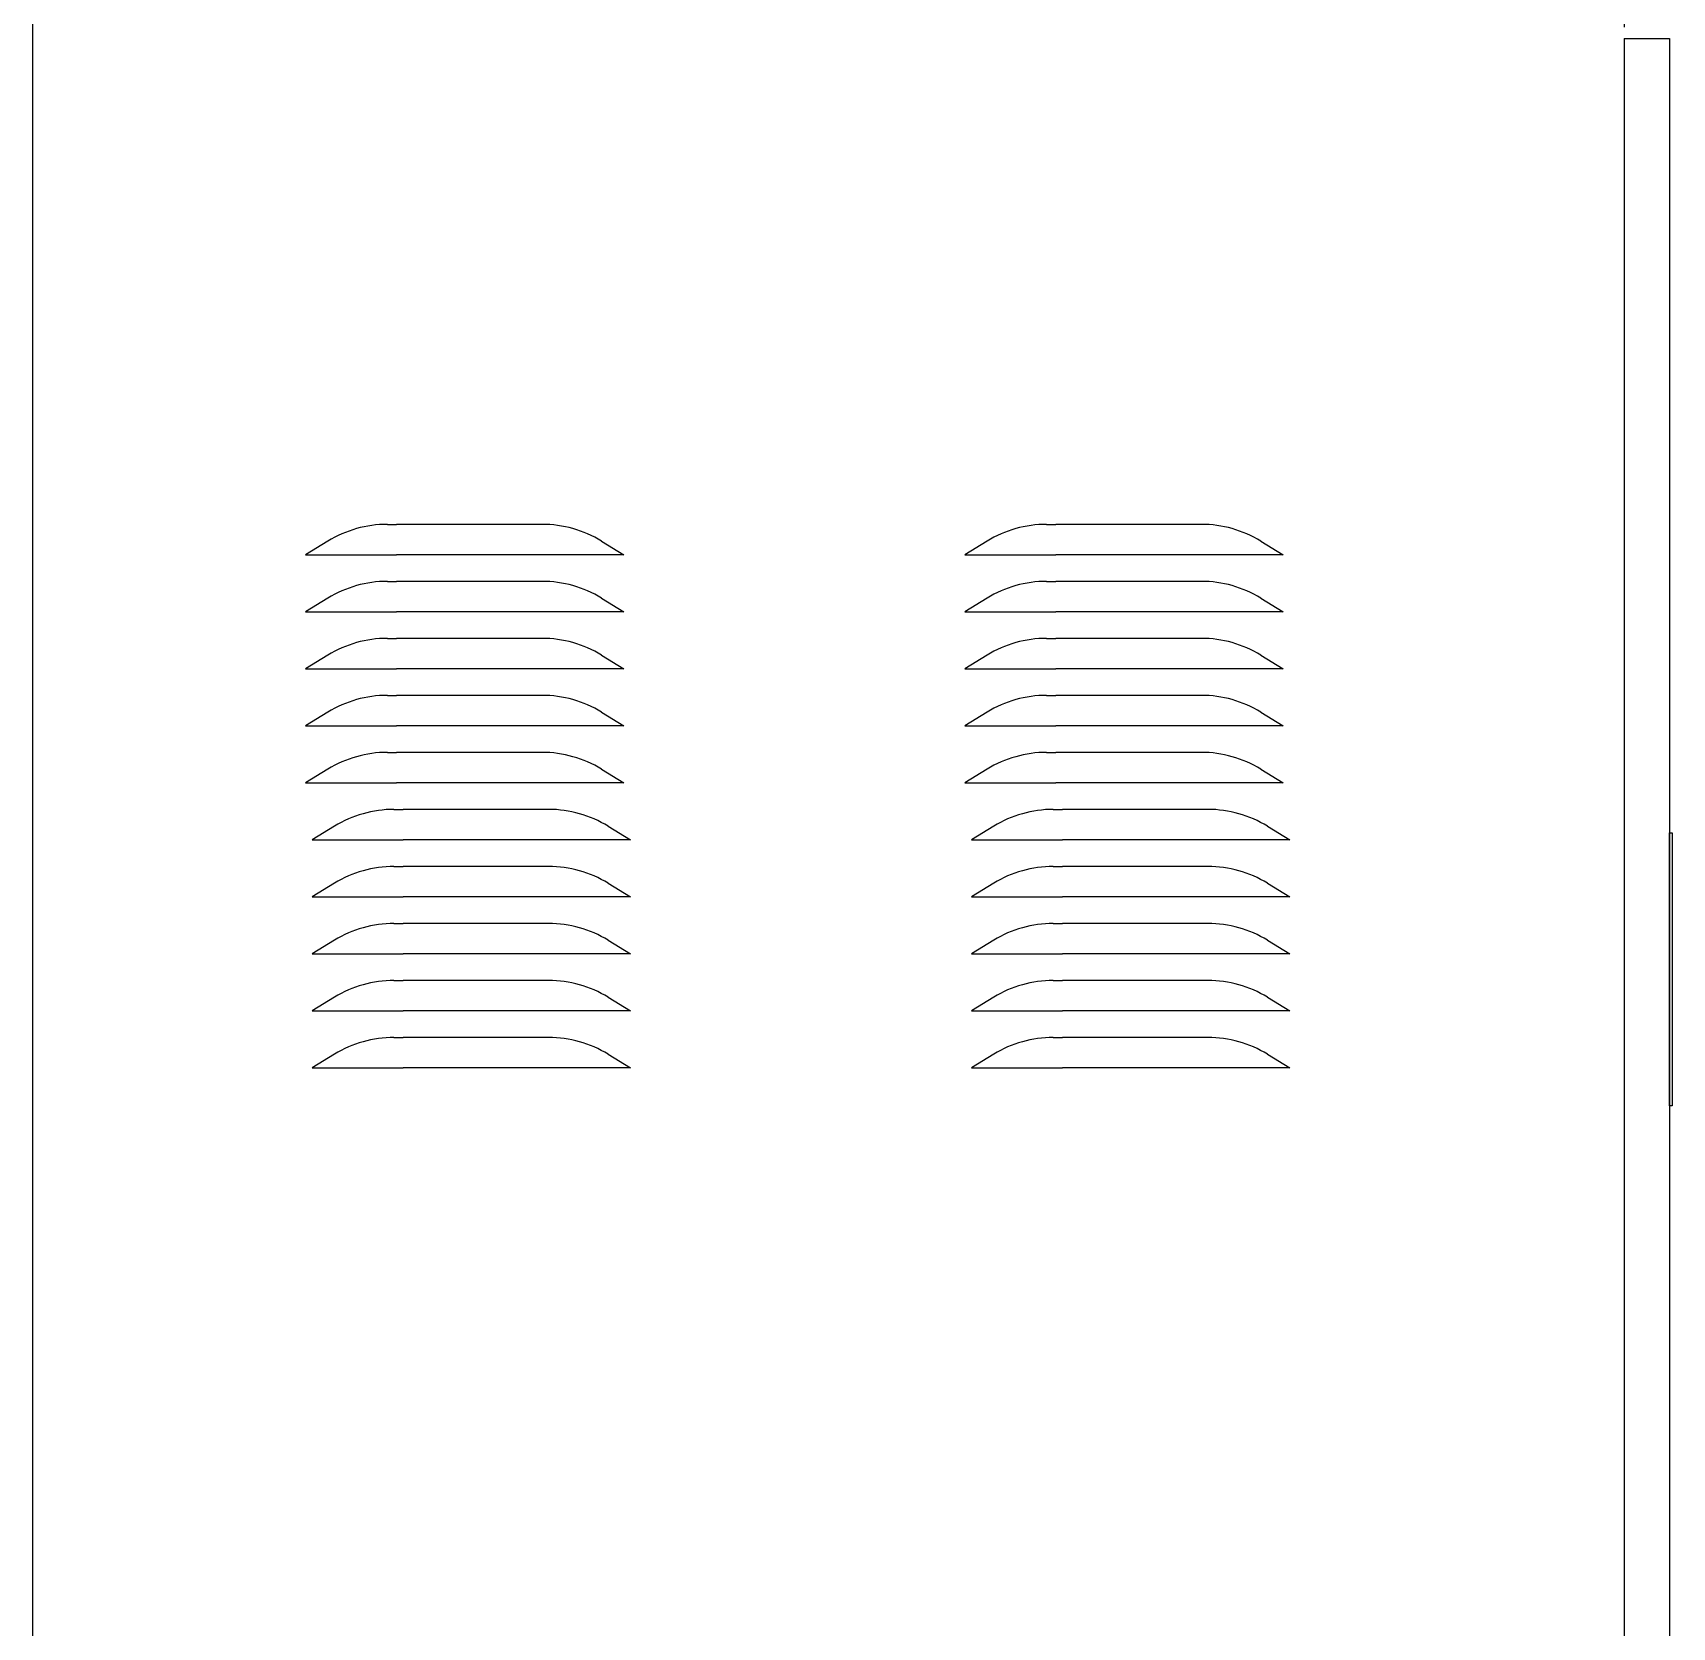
# Model space of a CAD drawing. Header units: millimetres. Extents: x 330554 to 656471, y 11007 to 130943.
# Drawn here: x 461724 to 463527, y 101321 to 103074 of the extents above; entities that cross this region are included whole.
import ezdxf

# ---------------------------------------------------------------- set-up
doc = ezdxf.new("R2010")
doc.units = ezdxf.units.MM
doc.header["$LTSCALE"] = 6
doc.layers.add('Nen', color=7, linetype='Continuous')

msp = doc.modelspace()

# ---------------------------------------------------------------- linework, layer by layer
msp.add_line((461723.644, 100050.701), (461723.644, 104550.701))
msp.add_lwpolyline([(463473.644, 103068.201), (463473.644, 100050.701), (461723.644, 100050.701), (461723.644, 104550.701), (463473.644, 104550.701), (463473.644, 103080.701)])
at = {"layer": 'Nen'}
for p, q in [((463473.644, 103068.201), (463523.644, 103068.201)), ((463523.644, 103068.201), (463523.644, 100063.201)), ((462113.612, 102533.866), (462123.644, 102533.866)), ((462283.676, 102533.866), (462123.644, 102533.866)), ((462838.671, 102533.866), (462848.703, 102533.866)), ((463008.735, 102533.866), (462848.703, 102533.866)), ((462048.154, 102515.357), (462023.644, 102500.291)), ((462349.134, 102515.357), (462373.644, 102500.291)), ((462773.213, 102515.357), (462748.703, 102500.291)), ((463074.193, 102515.357), (463098.703, 102500.291)), ((462023.644, 102500.291), (462123.644, 102500.291)), ((462373.644, 102500.291), (462123.644, 102500.291)), ((462748.703, 102500.291), (462848.703, 102500.291)), ((463098.703, 102500.291), (462848.703, 102500.291)), ((462113.612, 102471.172), (462123.644, 102471.172)), ((462283.676, 102471.172), (462123.644, 102471.172)), ((462838.671, 102471.172), (462848.703, 102471.172)), ((463008.735, 102471.172), (462848.703, 102471.172)), ((462048.154, 102452.663), (462023.644, 102437.597)), ((462349.134, 102452.663), (462373.644, 102437.597)), ((462773.213, 102452.663), (462748.703, 102437.597)), ((463074.193, 102452.663), (463098.703, 102437.597)), ((462023.644, 102437.597), (462123.644, 102437.597)), ((462373.644, 102437.597), (462123.644, 102437.597)), ((462748.703, 102437.597), (462848.703, 102437.597)), ((463098.703, 102437.597), (462848.703, 102437.597)), ((462113.612, 102408.478), (462123.644, 102408.478)), ((462283.676, 102408.478), (462123.644, 102408.478)), ((462838.671, 102408.478), (462848.703, 102408.478)), ((463008.735, 102408.478), (462848.703, 102408.478)), ((462048.154, 102389.969), (462023.644, 102374.903)), ((462023.644, 102374.903), (462123.644, 102374.903)), ((462373.644, 102374.903), (462123.644, 102374.903)), ((462349.134, 102389.969), (462373.644, 102374.903)), ((462773.213, 102389.969), (462748.703, 102374.903)), ((462748.703, 102374.903), (462848.703, 102374.903)), ((463098.703, 102374.903), (462848.703, 102374.903)), ((463074.193, 102389.969), (463098.703, 102374.903)), ((462113.612, 102345.784), (462123.644, 102345.784)), ((462283.676, 102345.784), (462123.644, 102345.784)), ((462838.671, 102345.784), (462848.703, 102345.784)), ((463008.735, 102345.784), (462848.703, 102345.784)), ((462048.154, 102327.275), (462023.644, 102312.209)), ((462349.134, 102327.275), (462373.644, 102312.209)), ((462773.213, 102327.275), (462748.703, 102312.209)), ((463074.193, 102327.275), (463098.703, 102312.209)), ((462023.644, 102312.209), (462123.644, 102312.209)), ((462373.644, 102312.209), (462123.644, 102312.209)), ((462748.703, 102312.209), (462848.703, 102312.209)), ((463098.703, 102312.209), (462848.703, 102312.209)), ((462113.612, 102283.09), (462123.644, 102283.09)), ((462283.676, 102283.09), (462123.644, 102283.09)), ((462838.671, 102283.09), (462848.703, 102283.09)), ((463008.735, 102283.09), (462848.703, 102283.09)), ((462048.154, 102264.581), (462023.644, 102249.515)), ((462023.644, 102249.515), (462123.644, 102249.515)), ((462373.644, 102249.515), (462123.644, 102249.515)), ((462349.134, 102264.581), (462373.644, 102249.515)), ((462773.213, 102264.581), (462748.703, 102249.515)), ((462748.703, 102249.515), (462848.703, 102249.515)), ((463098.703, 102249.515), (462848.703, 102249.515)), ((463074.193, 102264.581), (463098.703, 102249.515)), ((462120.884, 102220.396), (462130.916, 102220.396)), ((462290.948, 102220.396), (462130.916, 102220.396)), ((462845.943, 102220.396), (462855.975, 102220.396)), ((463016.007, 102220.396), (462855.975, 102220.396)), ((462055.426, 102201.887), (462030.916, 102186.821)), ((462356.406, 102201.887), (462380.916, 102186.821)), ((462780.485, 102201.887), (462755.975, 102186.821)), ((463081.465, 102201.887), (463105.975, 102186.821)), ((462030.916, 102186.821), (462130.916, 102186.821)), ((462380.916, 102186.821), (462130.916, 102186.821)), ((462755.975, 102186.821), (462855.975, 102186.821)), ((463105.975, 102186.821), (462855.975, 102186.821)), ((462120.884, 102157.702), (462130.916, 102157.702)), ((462290.948, 102157.702), (462130.916, 102157.702)), ((462845.943, 102157.702), (462855.975, 102157.702)), ((463016.007, 102157.702), (462855.975, 102157.702)), ((462055.426, 102139.193), (462030.916, 102124.127)), ((462030.916, 102124.127), (462130.916, 102124.127)), ((462380.916, 102124.127), (462130.916, 102124.127)), ((462356.406, 102139.193), (462380.916, 102124.127)), ((462780.485, 102139.193), (462755.975, 102124.127)), ((462755.975, 102124.127), (462855.975, 102124.127)), ((463105.975, 102124.127), (462855.975, 102124.127)), ((463081.465, 102139.193), (463105.975, 102124.127)), ((462120.884, 102095.008), (462130.916, 102095.008)), ((462290.948, 102095.008), (462130.916, 102095.008)), ((462845.943, 102095.008), (462855.975, 102095.008)), ((463016.007, 102095.008), (462855.975, 102095.008)), ((462055.426, 102076.499), (462030.916, 102061.433)), ((462356.406, 102076.499), (462380.916, 102061.433)), ((462780.485, 102076.499), (462755.975, 102061.433)), ((463081.465, 102076.499), (463105.975, 102061.433)), ((462030.916, 102061.433), (462130.916, 102061.433)), ((462380.916, 102061.433), (462130.916, 102061.433)), ((462755.975, 102061.433), (462855.975, 102061.433)), ((463105.975, 102061.433), (462855.975, 102061.433)), ((462120.884, 102032.314), (462130.916, 102032.314)), ((462290.948, 102032.314), (462130.916, 102032.314)), ((462845.943, 102032.314), (462855.975, 102032.314)), ((463016.007, 102032.314), (462855.975, 102032.314)), ((462055.426, 102013.805), (462030.916, 101998.739)), ((462356.406, 102013.805), (462380.916, 101998.739)), ((462780.485, 102013.805), (462755.975, 101998.739)), ((463081.465, 102013.805), (463105.975, 101998.739)), ((462030.916, 101998.739), (462130.916, 101998.739)), ((462380.916, 101998.739), (462130.916, 101998.739)), ((462755.975, 101998.739), (462855.975, 101998.739)), ((463105.975, 101998.739), (462855.975, 101998.739)), ((462120.884, 101969.62), (462130.916, 101969.62)), ((462290.948, 101969.62), (462130.916, 101969.62)), ((462845.943, 101969.62), (462855.975, 101969.62)), ((463016.007, 101969.62), (462855.975, 101969.62)), ((462055.426, 101951.111), (462030.916, 101936.045)), ((462356.406, 101951.111), (462380.916, 101936.045)), ((462780.485, 101951.111), (462755.975, 101936.045)), ((463081.465, 101951.111), (463105.975, 101936.045)), ((462030.916, 101936.045), (462130.916, 101936.045)), ((462380.916, 101936.045), (462130.916, 101936.045)), ((462755.975, 101936.045), (462855.975, 101936.045)), ((463105.975, 101936.045), (462855.975, 101936.045))]:
    msp.add_line(p, q, dxfattribs=at)
msp.add_lwpolyline([(463523.644, 102194.467), (463526.643, 102194.467), (463526.643, 101894.434), (463523.644, 101894.434)], close=True, dxfattribs=at)
for centre, start, end in [((462113.612, 102408.866), 90, 121.578345), ((462283.676, 102408.866), 58.421655, 90), ((462838.671, 102408.866), 90, 121.578345), ((463008.735, 102408.866), 58.421655, 90), ((462113.612, 102346.172), 90, 121.578345), ((462283.676, 102346.172), 58.421655, 90), ((462838.671, 102346.172), 90, 121.578345), ((463008.735, 102346.172), 58.421655, 90), ((462113.612, 102283.478), 90, 121.578345), ((462283.676, 102283.478), 58.421655, 90), ((462838.671, 102283.478), 90, 121.578345), ((463008.735, 102283.478), 58.421655, 90), ((462113.612, 102220.784), 90, 121.578345), ((462283.676, 102220.784), 58.421655, 90), ((462838.671, 102220.784), 90, 121.578345), ((463008.735, 102220.784), 58.421655, 90), ((462113.612, 102158.09), 90, 121.578345), ((462283.676, 102158.09), 58.421655, 90), ((462838.671, 102158.09), 90, 121.578345), ((463008.735, 102158.09), 58.421655, 90), ((462120.884, 102095.396), 90, 121.578345), ((462290.948, 102095.396), 58.421655, 90), ((462845.943, 102095.396), 90, 121.578345), ((463016.007, 102095.396), 58.421655, 90), ((462120.884, 102032.702), 90, 121.578345), ((462290.948, 102032.702), 58.421655, 90), ((462845.943, 102032.702), 90, 121.578345), ((463016.007, 102032.702), 58.421655, 90), ((462120.884, 101970.008), 90, 121.578345), ((462290.948, 101970.008), 58.421655, 90), ((462845.943, 101970.008), 90, 121.578345), ((463016.007, 101970.008), 58.421655, 90), ((462120.884, 101907.314), 90, 121.578345), ((462290.948, 101907.314), 58.421655, 90), ((462845.943, 101907.314), 90, 121.578345), ((463016.007, 101907.314), 58.421655, 90), ((462120.884, 101844.62), 90, 121.578345), ((462290.948, 101844.62), 58.421655, 90), ((462845.943, 101844.62), 90, 121.578345), ((463016.007, 101844.62), 58.421655, 90)]:
    msp.add_arc(centre, 125, start, end, dxfattribs=at)

doc.saveas('drawing.dxf')
